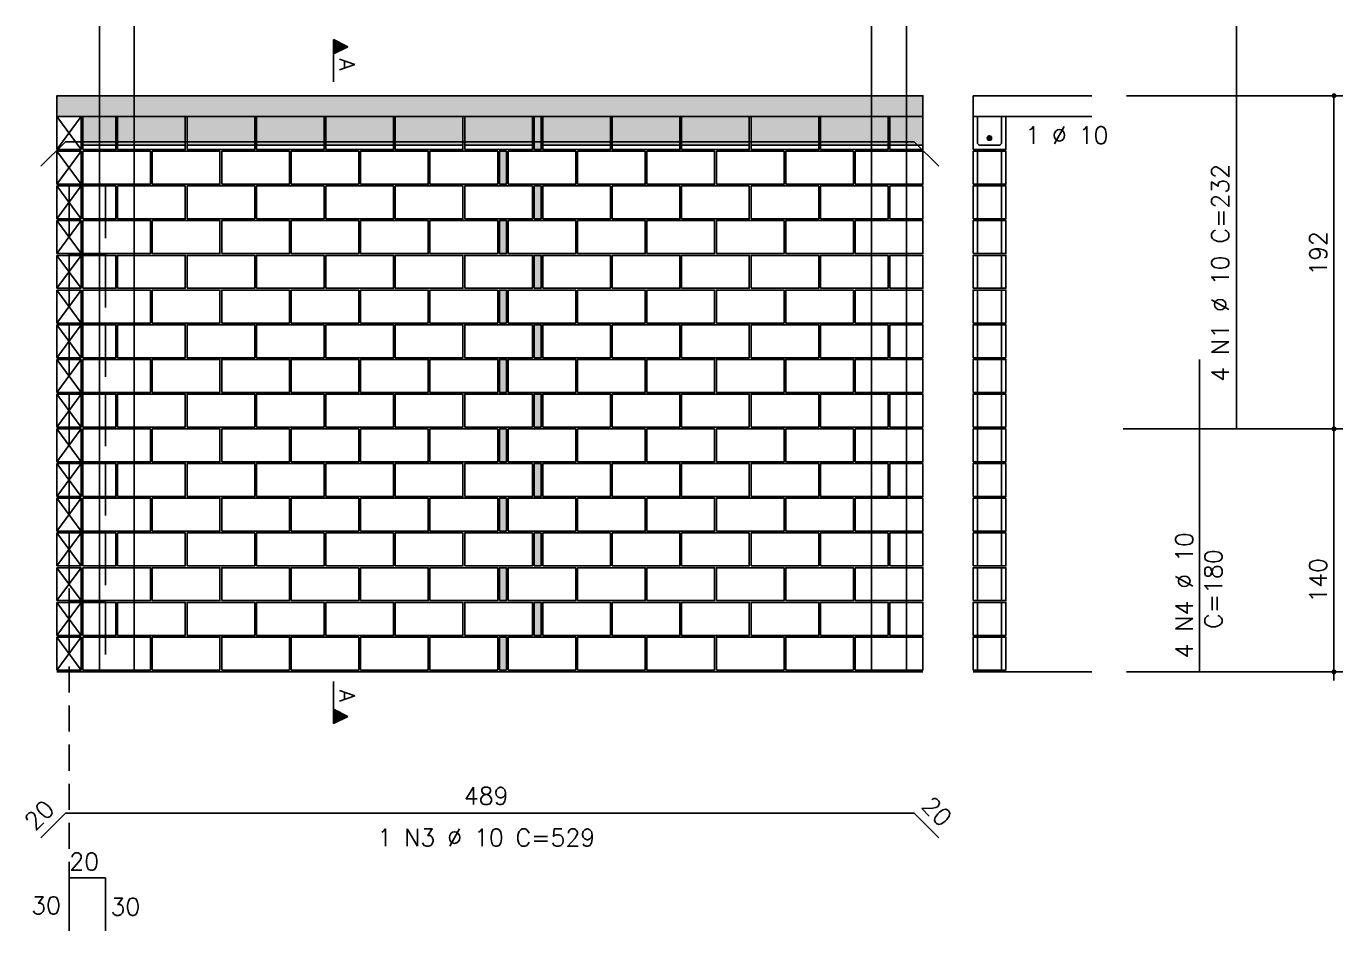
# Model space of a CAD drawing. Extents: x -1.9 to 86, y -1.6 to 60.9.
# Drawn here: x 45.08 to 60.25, y 12.83 to 23.26 of the extents above; entities that cross this region are included whole.
import ezdxf

# ---------------------------------------------------------------- set-up
doc = ezdxf.new("R2010")
doc.units = 0
doc.header["$MEASUREMENT"] = 0
doc.linetypes.add('ESTILO_TQS_0001', pattern=[0.45, 0.3, -0.15])
for name, color, linetype in [('PENA_01', 1, 'CONTINUOUS'), ('PENA_02', 2, 'CONTINUOUS'), ('PENA_03', 3, 'CONTINUOUS'), ('PENA_05', 5, 'CONTINUOUS'), ('PENA_09', 254, 'CONTINUOUS'), ('PENA_11', 252, 'CONTINUOUS'), ('PENA_25', 210, 'CONTINUOUS')]:
    doc.layers.add(name, color=color, linetype=linetype)
doc.styles.get("Standard").update_dxf_attribs({"font": 'ROMANS.SHX'})

msp = doc.modelspace()

# ---------------------------------------------------------------- linework, layer by layer
at = {"layer": 'PENA_01', "linetype": 'ESTILO_TQS_0001'}
msp.add_line((45.56855, 17.227409), (45.56855, 13.443235), dxfattribs=at)
at = {"layer": 'PENA_02', "linetype": 'Continuous'}
for p, q in [((45.70855, 22.217409), (45.42855, 22.217409)), ((45.42855, 22.217409), (45.42855, 21.837409)), ((45.70855, 21.837409), (45.70855, 22.217409)), ((45.42855, 21.837409), (45.70855, 21.837409)), ((45.70855, 21.817409), (45.42855, 21.817409)), ((45.42855, 21.817409), (45.42855, 21.437409)), ((45.70855, 21.437409), (45.70855, 21.817409)), ((45.42855, 21.437409), (45.70855, 21.437409)), ((45.70855, 21.417409), (45.42855, 21.417409)), ((45.42855, 21.417409), (45.42855, 21.037409)), ((45.70855, 21.037409), (45.70855, 21.417409)), ((45.42855, 21.037409), (45.70855, 21.037409)), ((45.70855, 21.017409), (45.42855, 21.017409)), ((45.42855, 21.017409), (45.42855, 20.637409)), ((45.70855, 20.637409), (45.70855, 21.017409)), ((45.42855, 20.637409), (45.70855, 20.637409)), ((45.70855, 20.617409), (45.42855, 20.617409)), ((45.42855, 20.617409), (45.42855, 20.237409)), ((45.70855, 20.237409), (45.70855, 20.617409)), ((45.42855, 20.237409), (45.70855, 20.237409)), ((45.70855, 20.217409), (45.42855, 20.217409)), ((45.42855, 20.217409), (45.42855, 19.837409)), ((45.70855, 19.837409), (45.70855, 20.217409)), ((45.42855, 19.837409), (45.70855, 19.837409)), ((45.70855, 19.817409), (45.42855, 19.817409)), ((45.42855, 19.817409), (45.42855, 19.437409)), ((45.70855, 19.437409), (45.70855, 19.817409)), ((45.42855, 19.437409), (45.70855, 19.437409)), ((45.70855, 19.417409), (45.42855, 19.417409)), ((45.42855, 19.417409), (45.42855, 19.037409)), ((45.70855, 19.037409), (45.70855, 19.417409)), ((45.42855, 19.037409), (45.70855, 19.037409)), ((45.70855, 19.017409), (45.42855, 19.017409)), ((45.42855, 19.017409), (45.42855, 18.637409)), ((45.70855, 18.637409), (45.70855, 19.017409)), ((45.42855, 18.637409), (45.70855, 18.637409)), ((45.70855, 18.617409), (45.42855, 18.617409)), ((45.42855, 18.617409), (45.42855, 18.237409)), ((45.70855, 18.237409), (45.70855, 18.617409)), ((45.42855, 18.237409), (45.70855, 18.237409)), ((45.70855, 18.217409), (45.42855, 18.217409)), ((45.42855, 18.217409), (45.42855, 17.837409)), ((45.70855, 17.837409), (45.70855, 18.217409)), ((45.42855, 17.837409), (45.70855, 17.837409)), ((45.70855, 17.817409), (45.42855, 17.817409)), ((45.42855, 17.817409), (45.42855, 17.437409)), ((45.70855, 17.437409), (45.70855, 17.817409)), ((45.42855, 17.437409), (45.70855, 17.437409)), ((45.70855, 17.417409), (45.42855, 17.417409)), ((45.42855, 17.417409), (45.42855, 17.037409)), ((45.70855, 17.037409), (45.70855, 17.417409)), ((45.42855, 17.037409), (45.70855, 17.037409)), ((45.70855, 17.017409), (45.42855, 17.017409)), ((45.42855, 17.017409), (45.42855, 16.637409)), ((45.70855, 16.637409), (45.70855, 17.017409)), ((45.42855, 16.637409), (45.70855, 16.637409)), ((45.70855, 16.617409), (45.42855, 16.617409)), ((45.42855, 16.617409), (45.42855, 16.237409)), ((45.70855, 16.237409), (45.70855, 16.617409)), ((45.42855, 16.237409), (45.70855, 16.237409)), ((45.70855, 16.217409), (45.42855, 16.217409)), ((45.42855, 16.217409), (45.42855, 15.837409)), ((45.70855, 15.837409), (45.70855, 16.217409)), ((45.42855, 15.837409), (45.70855, 15.837409)), ((45.42855, 15.817409), (55.40855, 15.817409))]:
    msp.add_line(p, q, dxfattribs=at)
at = {"layer": 'PENA_02', "linetype": 'ESTILO_TQS_0001'}
for p, q in [((45.72855, 21.887409), (46.10855, 21.887409)), ((46.12855, 21.887409), (46.90855, 21.887409)), ((46.92855, 21.887409), (47.70855, 21.887409)), ((47.72855, 21.887409), (48.50855, 21.887409)), ((48.52855, 21.887409), (49.30855, 21.887409)), ((49.32855, 21.887409), (50.10855, 21.887409)), ((50.12855, 21.887409), (50.90855, 21.887409)), ((51.02855, 21.887409), (51.80855, 21.887409)), ((51.82855, 21.887409), (52.60855, 21.887409)), ((52.62855, 21.887409), (53.40855, 21.887409)), ((53.42855, 21.887409), (54.20855, 21.887409)), ((54.22855, 21.887409), (55.00855, 21.887409)), ((55.02855, 21.887409), (55.40855, 21.887409))]:
    msp.add_line(p, q, dxfattribs=at)
at = {"layer": 'PENA_02', "linetype": 'Continuous'}
for points in [[(45.42855, 22.217409), (45.42855, 22.457409), (55.40855, 22.457409), (55.40855, 22.217409), (45.42855, 22.217409)], [(45.72855, 21.837409), (46.10855, 21.837409), (46.10855, 22.217409), (45.72855, 22.217409), (45.72855, 21.837409)], [(46.12855, 21.837409), (46.90855, 21.837409), (46.90855, 22.217409), (46.12855, 22.217409), (46.12855, 21.837409)], [(46.92855, 21.837409), (47.70855, 21.837409), (47.70855, 22.217409), (46.92855, 22.217409), (46.92855, 21.837409)], [(47.72855, 21.837409), (48.50855, 21.837409), (48.50855, 22.217409), (47.72855, 22.217409), (47.72855, 21.837409)], [(48.52855, 21.837409), (49.30855, 21.837409), (49.30855, 22.217409), (48.52855, 22.217409), (48.52855, 21.837409)], [(49.32855, 21.837409), (50.10855, 21.837409), (50.10855, 22.217409), (49.32855, 22.217409), (49.32855, 21.837409)], [(50.12855, 21.837409), (50.90855, 21.837409), (50.90855, 22.217409), (50.12855, 22.217409), (50.12855, 21.837409)], [(50.92855, 21.837409), (51.00855, 21.837409), (51.00855, 22.217409), (50.92855, 22.217409), (50.92855, 21.837409)], [(51.02855, 21.837409), (51.80855, 21.837409), (51.80855, 22.217409), (51.02855, 22.217409), (51.02855, 21.837409)], [(51.82855, 21.837409), (52.60855, 21.837409), (52.60855, 22.217409), (51.82855, 22.217409), (51.82855, 21.837409)], [(52.62855, 21.837409), (53.40855, 21.837409), (53.40855, 22.217409), (52.62855, 22.217409), (52.62855, 21.837409)], [(53.42855, 21.837409), (54.20855, 21.837409), (54.20855, 22.217409), (53.42855, 22.217409), (53.42855, 21.837409)], [(54.22855, 21.837409), (55.00855, 21.837409), (55.00855, 22.217409), (54.22855, 22.217409), (54.22855, 21.837409)], [(55.02855, 21.837409), (55.40855, 21.837409), (55.40855, 22.217409), (55.02855, 22.217409), (55.02855, 21.837409)], [(45.72855, 21.437409), (46.50855, 21.437409), (46.50855, 21.817409), (45.72855, 21.817409), (45.72855, 21.437409)], [(46.52855, 21.437409), (47.30855, 21.437409), (47.30855, 21.817409), (46.52855, 21.817409), (46.52855, 21.437409)], [(47.32855, 21.437409), (48.10855, 21.437409), (48.10855, 21.817409), (47.32855, 21.817409), (47.32855, 21.437409)], [(48.12855, 21.437409), (48.90855, 21.437409), (48.90855, 21.817409), (48.12855, 21.817409), (48.12855, 21.437409)], [(48.92855, 21.437409), (49.70855, 21.437409), (49.70855, 21.817409), (48.92855, 21.817409), (48.92855, 21.437409)], [(49.72855, 21.437409), (50.50855, 21.437409), (50.50855, 21.817409), (49.72855, 21.817409), (49.72855, 21.437409)], [(50.52855, 21.437409), (50.60855, 21.437409), (50.60855, 21.817409), (50.52855, 21.817409), (50.52855, 21.437409)], [(50.62855, 21.437409), (51.40855, 21.437409), (51.40855, 21.817409), (50.62855, 21.817409), (50.62855, 21.437409)], [(51.42855, 21.437409), (52.20855, 21.437409), (52.20855, 21.817409), (51.42855, 21.817409), (51.42855, 21.437409)], [(52.22855, 21.437409), (53.00855, 21.437409), (53.00855, 21.817409), (52.22855, 21.817409), (52.22855, 21.437409)], [(53.02855, 21.437409), (53.80855, 21.437409), (53.80855, 21.817409), (53.02855, 21.817409), (53.02855, 21.437409)], [(53.82855, 21.437409), (54.60855, 21.437409), (54.60855, 21.817409), (53.82855, 21.817409), (53.82855, 21.437409)], [(54.62855, 21.437409), (55.40855, 21.437409), (55.40855, 21.817409), (54.62855, 21.817409), (54.62855, 21.437409)], [(45.72855, 21.037409), (46.10855, 21.037409), (46.10855, 21.417409), (45.72855, 21.417409), (45.72855, 21.037409)], [(46.12855, 21.037409), (46.90855, 21.037409), (46.90855, 21.417409), (46.12855, 21.417409), (46.12855, 21.037409)], [(46.92855, 21.037409), (47.70855, 21.037409), (47.70855, 21.417409), (46.92855, 21.417409), (46.92855, 21.037409)], [(47.72855, 21.037409), (48.50855, 21.037409), (48.50855, 21.417409), (47.72855, 21.417409), (47.72855, 21.037409)], [(48.52855, 21.037409), (49.30855, 21.037409), (49.30855, 21.417409), (48.52855, 21.417409), (48.52855, 21.037409)], [(49.32855, 21.037409), (50.10855, 21.037409), (50.10855, 21.417409), (49.32855, 21.417409), (49.32855, 21.037409)], [(50.12855, 21.037409), (50.90855, 21.037409), (50.90855, 21.417409), (50.12855, 21.417409), (50.12855, 21.037409)], [(50.92855, 21.037409), (51.00855, 21.037409), (51.00855, 21.417409), (50.92855, 21.417409), (50.92855, 21.037409)], [(51.02855, 21.037409), (51.80855, 21.037409), (51.80855, 21.417409), (51.02855, 21.417409), (51.02855, 21.037409)], [(51.82855, 21.037409), (52.60855, 21.037409), (52.60855, 21.417409), (51.82855, 21.417409), (51.82855, 21.037409)], [(52.62855, 21.037409), (53.40855, 21.037409), (53.40855, 21.417409), (52.62855, 21.417409), (52.62855, 21.037409)], [(53.42855, 21.037409), (54.20855, 21.037409), (54.20855, 21.417409), (53.42855, 21.417409), (53.42855, 21.037409)], [(54.22855, 21.037409), (55.00855, 21.037409), (55.00855, 21.417409), (54.22855, 21.417409), (54.22855, 21.037409)], [(55.02855, 21.037409), (55.40855, 21.037409), (55.40855, 21.417409), (55.02855, 21.417409), (55.02855, 21.037409)], [(45.72855, 20.637409), (46.50855, 20.637409), (46.50855, 21.017409), (45.72855, 21.017409), (45.72855, 20.637409)], [(46.52855, 20.637409), (47.30855, 20.637409), (47.30855, 21.017409), (46.52855, 21.017409), (46.52855, 20.637409)], [(47.32855, 20.637409), (48.10855, 20.637409), (48.10855, 21.017409), (47.32855, 21.017409), (47.32855, 20.637409)], [(48.12855, 20.637409), (48.90855, 20.637409), (48.90855, 21.017409), (48.12855, 21.017409), (48.12855, 20.637409)], [(48.92855, 20.637409), (49.70855, 20.637409), (49.70855, 21.017409), (48.92855, 21.017409), (48.92855, 20.637409)], [(49.72855, 20.637409), (50.50855, 20.637409), (50.50855, 21.017409), (49.72855, 21.017409), (49.72855, 20.637409)], [(50.52855, 20.637409), (50.60855, 20.637409), (50.60855, 21.017409), (50.52855, 21.017409), (50.52855, 20.637409)], [(50.62855, 20.637409), (51.40855, 20.637409), (51.40855, 21.017409), (50.62855, 21.017409), (50.62855, 20.637409)], [(51.42855, 20.637409), (52.20855, 20.637409), (52.20855, 21.017409), (51.42855, 21.017409), (51.42855, 20.637409)], [(52.22855, 20.637409), (53.00855, 20.637409), (53.00855, 21.017409), (52.22855, 21.017409), (52.22855, 20.637409)], [(53.02855, 20.637409), (53.80855, 20.637409), (53.80855, 21.017409), (53.02855, 21.017409), (53.02855, 20.637409)], [(53.82855, 20.637409), (54.60855, 20.637409), (54.60855, 21.017409), (53.82855, 21.017409), (53.82855, 20.637409)], [(54.62855, 20.637409), (55.40855, 20.637409), (55.40855, 21.017409), (54.62855, 21.017409), (54.62855, 20.637409)], [(45.72855, 20.237409), (46.10855, 20.237409), (46.10855, 20.617409), (45.72855, 20.617409), (45.72855, 20.237409)], [(46.12855, 20.237409), (46.90855, 20.237409), (46.90855, 20.617409), (46.12855, 20.617409), (46.12855, 20.237409)], [(46.92855, 20.237409), (47.70855, 20.237409), (47.70855, 20.617409), (46.92855, 20.617409), (46.92855, 20.237409)], [(47.72855, 20.237409), (48.50855, 20.237409), (48.50855, 20.617409), (47.72855, 20.617409), (47.72855, 20.237409)], [(48.52855, 20.237409), (49.30855, 20.237409), (49.30855, 20.617409), (48.52855, 20.617409), (48.52855, 20.237409)], [(49.32855, 20.237409), (50.10855, 20.237409), (50.10855, 20.617409), (49.32855, 20.617409), (49.32855, 20.237409)], [(50.12855, 20.237409), (50.90855, 20.237409), (50.90855, 20.617409), (50.12855, 20.617409), (50.12855, 20.237409)], [(50.92855, 20.237409), (51.00855, 20.237409), (51.00855, 20.617409), (50.92855, 20.617409), (50.92855, 20.237409)], [(51.02855, 20.237409), (51.80855, 20.237409), (51.80855, 20.617409), (51.02855, 20.617409), (51.02855, 20.237409)], [(51.82855, 20.237409), (52.60855, 20.237409), (52.60855, 20.617409), (51.82855, 20.617409), (51.82855, 20.237409)], [(52.62855, 20.237409), (53.40855, 20.237409), (53.40855, 20.617409), (52.62855, 20.617409), (52.62855, 20.237409)], [(53.42855, 20.237409), (54.20855, 20.237409), (54.20855, 20.617409), (53.42855, 20.617409), (53.42855, 20.237409)], [(54.22855, 20.237409), (55.00855, 20.237409), (55.00855, 20.617409), (54.22855, 20.617409), (54.22855, 20.237409)], [(55.02855, 20.237409), (55.40855, 20.237409), (55.40855, 20.617409), (55.02855, 20.617409), (55.02855, 20.237409)], [(45.72855, 19.837409), (46.50855, 19.837409), (46.50855, 20.217409), (45.72855, 20.217409), (45.72855, 19.837409)], [(46.52855, 19.837409), (47.30855, 19.837409), (47.30855, 20.217409), (46.52855, 20.217409), (46.52855, 19.837409)], [(47.32855, 19.837409), (48.10855, 19.837409), (48.10855, 20.217409), (47.32855, 20.217409), (47.32855, 19.837409)], [(48.12855, 19.837409), (48.90855, 19.837409), (48.90855, 20.217409), (48.12855, 20.217409), (48.12855, 19.837409)], [(48.92855, 19.837409), (49.70855, 19.837409), (49.70855, 20.217409), (48.92855, 20.217409), (48.92855, 19.837409)], [(49.72855, 19.837409), (50.50855, 19.837409), (50.50855, 20.217409), (49.72855, 20.217409), (49.72855, 19.837409)], [(50.52855, 19.837409), (50.60855, 19.837409), (50.60855, 20.217409), (50.52855, 20.217409), (50.52855, 19.837409)], [(50.62855, 19.837409), (51.40855, 19.837409), (51.40855, 20.217409), (50.62855, 20.217409), (50.62855, 19.837409)], [(51.42855, 19.837409), (52.20855, 19.837409), (52.20855, 20.217409), (51.42855, 20.217409), (51.42855, 19.837409)], [(52.22855, 19.837409), (53.00855, 19.837409), (53.00855, 20.217409), (52.22855, 20.217409), (52.22855, 19.837409)], [(53.02855, 19.837409), (53.80855, 19.837409), (53.80855, 20.217409), (53.02855, 20.217409), (53.02855, 19.837409)], [(53.82855, 19.837409), (54.60855, 19.837409), (54.60855, 20.217409), (53.82855, 20.217409), (53.82855, 19.837409)], [(54.62855, 19.837409), (55.40855, 19.837409), (55.40855, 20.217409), (54.62855, 20.217409), (54.62855, 19.837409)], [(45.72855, 19.437409), (46.10855, 19.437409), (46.10855, 19.817409), (45.72855, 19.817409), (45.72855, 19.437409)], [(46.12855, 19.437409), (46.90855, 19.437409), (46.90855, 19.817409), (46.12855, 19.817409), (46.12855, 19.437409)], [(46.92855, 19.437409), (47.70855, 19.437409), (47.70855, 19.817409), (46.92855, 19.817409), (46.92855, 19.437409)], [(47.72855, 19.437409), (48.50855, 19.437409), (48.50855, 19.817409), (47.72855, 19.817409), (47.72855, 19.437409)], [(48.52855, 19.437409), (49.30855, 19.437409), (49.30855, 19.817409), (48.52855, 19.817409), (48.52855, 19.437409)], [(49.32855, 19.437409), (50.10855, 19.437409), (50.10855, 19.817409), (49.32855, 19.817409), (49.32855, 19.437409)], [(50.12855, 19.437409), (50.90855, 19.437409), (50.90855, 19.817409), (50.12855, 19.817409), (50.12855, 19.437409)], [(50.92855, 19.437409), (51.00855, 19.437409), (51.00855, 19.817409), (50.92855, 19.817409), (50.92855, 19.437409)], [(51.02855, 19.437409), (51.80855, 19.437409), (51.80855, 19.817409), (51.02855, 19.817409), (51.02855, 19.437409)], [(51.82855, 19.437409), (52.60855, 19.437409), (52.60855, 19.817409), (51.82855, 19.817409), (51.82855, 19.437409)], [(52.62855, 19.437409), (53.40855, 19.437409), (53.40855, 19.817409), (52.62855, 19.817409), (52.62855, 19.437409)], [(53.42855, 19.437409), (54.20855, 19.437409), (54.20855, 19.817409), (53.42855, 19.817409), (53.42855, 19.437409)], [(54.22855, 19.437409), (55.00855, 19.437409), (55.00855, 19.817409), (54.22855, 19.817409), (54.22855, 19.437409)], [(55.02855, 19.437409), (55.40855, 19.437409), (55.40855, 19.817409), (55.02855, 19.817409), (55.02855, 19.437409)], [(45.72855, 19.037409), (46.50855, 19.037409), (46.50855, 19.417409), (45.72855, 19.417409), (45.72855, 19.037409)], [(46.52855, 19.037409), (47.30855, 19.037409), (47.30855, 19.417409), (46.52855, 19.417409), (46.52855, 19.037409)], [(47.32855, 19.037409), (48.10855, 19.037409), (48.10855, 19.417409), (47.32855, 19.417409), (47.32855, 19.037409)], [(48.12855, 19.037409), (48.90855, 19.037409), (48.90855, 19.417409), (48.12855, 19.417409), (48.12855, 19.037409)], [(48.92855, 19.037409), (49.70855, 19.037409), (49.70855, 19.417409), (48.92855, 19.417409), (48.92855, 19.037409)], [(49.72855, 19.037409), (50.50855, 19.037409), (50.50855, 19.417409), (49.72855, 19.417409), (49.72855, 19.037409)], [(50.52855, 19.037409), (50.60855, 19.037409), (50.60855, 19.417409), (50.52855, 19.417409), (50.52855, 19.037409)], [(50.62855, 19.037409), (51.40855, 19.037409), (51.40855, 19.417409), (50.62855, 19.417409), (50.62855, 19.037409)], [(51.42855, 19.037409), (52.20855, 19.037409), (52.20855, 19.417409), (51.42855, 19.417409), (51.42855, 19.037409)], [(52.22855, 19.037409), (53.00855, 19.037409), (53.00855, 19.417409), (52.22855, 19.417409), (52.22855, 19.037409)], [(53.02855, 19.037409), (53.80855, 19.037409), (53.80855, 19.417409), (53.02855, 19.417409), (53.02855, 19.037409)], [(53.82855, 19.037409), (54.60855, 19.037409), (54.60855, 19.417409), (53.82855, 19.417409), (53.82855, 19.037409)], [(54.62855, 19.037409), (55.40855, 19.037409), (55.40855, 19.417409), (54.62855, 19.417409), (54.62855, 19.037409)], [(45.72855, 18.637409), (46.10855, 18.637409), (46.10855, 19.017409), (45.72855, 19.017409), (45.72855, 18.637409)], [(46.12855, 18.637409), (46.90855, 18.637409), (46.90855, 19.017409), (46.12855, 19.017409), (46.12855, 18.637409)], [(46.92855, 18.637409), (47.70855, 18.637409), (47.70855, 19.017409), (46.92855, 19.017409), (46.92855, 18.637409)], [(47.72855, 18.637409), (48.50855, 18.637409), (48.50855, 19.017409), (47.72855, 19.017409), (47.72855, 18.637409)], [(48.52855, 18.637409), (49.30855, 18.637409), (49.30855, 19.017409), (48.52855, 19.017409), (48.52855, 18.637409)], [(49.32855, 18.637409), (50.10855, 18.637409), (50.10855, 19.017409), (49.32855, 19.017409), (49.32855, 18.637409)], [(50.12855, 18.637409), (50.90855, 18.637409), (50.90855, 19.017409), (50.12855, 19.017409), (50.12855, 18.637409)], [(50.92855, 18.637409), (51.00855, 18.637409), (51.00855, 19.017409), (50.92855, 19.017409), (50.92855, 18.637409)], [(51.02855, 18.637409), (51.80855, 18.637409), (51.80855, 19.017409), (51.02855, 19.017409), (51.02855, 18.637409)], [(51.82855, 18.637409), (52.60855, 18.637409), (52.60855, 19.017409), (51.82855, 19.017409), (51.82855, 18.637409)], [(52.62855, 18.637409), (53.40855, 18.637409), (53.40855, 19.017409), (52.62855, 19.017409), (52.62855, 18.637409)], [(53.42855, 18.637409), (54.20855, 18.637409), (54.20855, 19.017409), (53.42855, 19.017409), (53.42855, 18.637409)], [(54.22855, 18.637409), (55.00855, 18.637409), (55.00855, 19.017409), (54.22855, 19.017409), (54.22855, 18.637409)], [(55.02855, 18.637409), (55.40855, 18.637409), (55.40855, 19.017409), (55.02855, 19.017409), (55.02855, 18.637409)], [(45.72855, 18.237409), (46.50855, 18.237409), (46.50855, 18.617409), (45.72855, 18.617409), (45.72855, 18.237409)], [(46.52855, 18.237409), (47.30855, 18.237409), (47.30855, 18.617409), (46.52855, 18.617409), (46.52855, 18.237409)], [(47.32855, 18.237409), (48.10855, 18.237409), (48.10855, 18.617409), (47.32855, 18.617409), (47.32855, 18.237409)], [(48.12855, 18.237409), (48.90855, 18.237409), (48.90855, 18.617409), (48.12855, 18.617409), (48.12855, 18.237409)], [(48.92855, 18.237409), (49.70855, 18.237409), (49.70855, 18.617409), (48.92855, 18.617409), (48.92855, 18.237409)], [(49.72855, 18.237409), (50.50855, 18.237409), (50.50855, 18.617409), (49.72855, 18.617409), (49.72855, 18.237409)], [(50.52855, 18.237409), (50.60855, 18.237409), (50.60855, 18.617409), (50.52855, 18.617409), (50.52855, 18.237409)], [(50.62855, 18.237409), (51.40855, 18.237409), (51.40855, 18.617409), (50.62855, 18.617409), (50.62855, 18.237409)], [(51.42855, 18.237409), (52.20855, 18.237409), (52.20855, 18.617409), (51.42855, 18.617409), (51.42855, 18.237409)], [(52.22855, 18.237409), (53.00855, 18.237409), (53.00855, 18.617409), (52.22855, 18.617409), (52.22855, 18.237409)], [(53.02855, 18.237409), (53.80855, 18.237409), (53.80855, 18.617409), (53.02855, 18.617409), (53.02855, 18.237409)], [(53.82855, 18.237409), (54.60855, 18.237409), (54.60855, 18.617409), (53.82855, 18.617409), (53.82855, 18.237409)], [(54.62855, 18.237409), (55.40855, 18.237409), (55.40855, 18.617409), (54.62855, 18.617409), (54.62855, 18.237409)], [(45.72855, 17.837409), (46.10855, 17.837409), (46.10855, 18.217409), (45.72855, 18.217409), (45.72855, 17.837409)], [(46.12855, 17.837409), (46.90855, 17.837409), (46.90855, 18.217409), (46.12855, 18.217409), (46.12855, 17.837409)], [(46.92855, 17.837409), (47.70855, 17.837409), (47.70855, 18.217409), (46.92855, 18.217409), (46.92855, 17.837409)], [(47.72855, 17.837409), (48.50855, 17.837409), (48.50855, 18.217409), (47.72855, 18.217409), (47.72855, 17.837409)], [(48.52855, 17.837409), (49.30855, 17.837409), (49.30855, 18.217409), (48.52855, 18.217409), (48.52855, 17.837409)], [(49.32855, 17.837409), (50.10855, 17.837409), (50.10855, 18.217409), (49.32855, 18.217409), (49.32855, 17.837409)], [(50.12855, 17.837409), (50.90855, 17.837409), (50.90855, 18.217409), (50.12855, 18.217409), (50.12855, 17.837409)], [(50.92855, 17.837409), (51.00855, 17.837409), (51.00855, 18.217409), (50.92855, 18.217409), (50.92855, 17.837409)], [(51.02855, 17.837409), (51.80855, 17.837409), (51.80855, 18.217409), (51.02855, 18.217409), (51.02855, 17.837409)], [(51.82855, 17.837409), (52.60855, 17.837409), (52.60855, 18.217409), (51.82855, 18.217409), (51.82855, 17.837409)], [(52.62855, 17.837409), (53.40855, 17.837409), (53.40855, 18.217409), (52.62855, 18.217409), (52.62855, 17.837409)], [(53.42855, 17.837409), (54.20855, 17.837409), (54.20855, 18.217409), (53.42855, 18.217409), (53.42855, 17.837409)], [(54.22855, 17.837409), (55.00855, 17.837409), (55.00855, 18.217409), (54.22855, 18.217409), (54.22855, 17.837409)], [(55.02855, 17.837409), (55.40855, 17.837409), (55.40855, 18.217409), (55.02855, 18.217409), (55.02855, 17.837409)], [(45.72855, 17.437409), (46.50855, 17.437409), (46.50855, 17.817409), (45.72855, 17.817409), (45.72855, 17.437409)], [(46.52855, 17.437409), (47.30855, 17.437409), (47.30855, 17.817409), (46.52855, 17.817409), (46.52855, 17.437409)], [(47.32855, 17.437409), (48.10855, 17.437409), (48.10855, 17.817409), (47.32855, 17.817409), (47.32855, 17.437409)], [(48.12855, 17.437409), (48.90855, 17.437409), (48.90855, 17.817409), (48.12855, 17.817409), (48.12855, 17.437409)], [(48.92855, 17.437409), (49.70855, 17.437409), (49.70855, 17.817409), (48.92855, 17.817409), (48.92855, 17.437409)], [(49.72855, 17.437409), (50.50855, 17.437409), (50.50855, 17.817409), (49.72855, 17.817409), (49.72855, 17.437409)], [(50.52855, 17.437409), (50.60855, 17.437409), (50.60855, 17.817409), (50.52855, 17.817409), (50.52855, 17.437409)], [(50.62855, 17.437409), (51.40855, 17.437409), (51.40855, 17.817409), (50.62855, 17.817409), (50.62855, 17.437409)], [(51.42855, 17.437409), (52.20855, 17.437409), (52.20855, 17.817409), (51.42855, 17.817409), (51.42855, 17.437409)], [(52.22855, 17.437409), (53.00855, 17.437409), (53.00855, 17.817409), (52.22855, 17.817409), (52.22855, 17.437409)], [(53.02855, 17.437409), (53.80855, 17.437409), (53.80855, 17.817409), (53.02855, 17.817409), (53.02855, 17.437409)], [(53.82855, 17.437409), (54.60855, 17.437409), (54.60855, 17.817409), (53.82855, 17.817409), (53.82855, 17.437409)], [(54.62855, 17.437409), (55.40855, 17.437409), (55.40855, 17.817409), (54.62855, 17.817409), (54.62855, 17.437409)], [(45.72855, 17.037409), (46.10855, 17.037409), (46.10855, 17.417409), (45.72855, 17.417409), (45.72855, 17.037409)], [(46.12855, 17.037409), (46.90855, 17.037409), (46.90855, 17.417409), (46.12855, 17.417409), (46.12855, 17.037409)], [(46.92855, 17.037409), (47.70855, 17.037409), (47.70855, 17.417409), (46.92855, 17.417409), (46.92855, 17.037409)], [(47.72855, 17.037409), (48.50855, 17.037409), (48.50855, 17.417409), (47.72855, 17.417409), (47.72855, 17.037409)], [(48.52855, 17.037409), (49.30855, 17.037409), (49.30855, 17.417409), (48.52855, 17.417409), (48.52855, 17.037409)], [(49.32855, 17.037409), (50.10855, 17.037409), (50.10855, 17.417409), (49.32855, 17.417409), (49.32855, 17.037409)], [(50.12855, 17.037409), (50.90855, 17.037409), (50.90855, 17.417409), (50.12855, 17.417409), (50.12855, 17.037409)], [(50.92855, 17.037409), (51.00855, 17.037409), (51.00855, 17.417409), (50.92855, 17.417409), (50.92855, 17.037409)], [(51.02855, 17.037409), (51.80855, 17.037409), (51.80855, 17.417409), (51.02855, 17.417409), (51.02855, 17.037409)], [(51.82855, 17.037409), (52.60855, 17.037409), (52.60855, 17.417409), (51.82855, 17.417409), (51.82855, 17.037409)], [(52.62855, 17.037409), (53.40855, 17.037409), (53.40855, 17.417409), (52.62855, 17.417409), (52.62855, 17.037409)], [(53.42855, 17.037409), (54.20855, 17.037409), (54.20855, 17.417409), (53.42855, 17.417409), (53.42855, 17.037409)], [(54.22855, 17.037409), (55.00855, 17.037409), (55.00855, 17.417409), (54.22855, 17.417409), (54.22855, 17.037409)], [(55.02855, 17.037409), (55.40855, 17.037409), (55.40855, 17.417409), (55.02855, 17.417409), (55.02855, 17.037409)], [(45.72855, 16.637409), (46.50855, 16.637409), (46.50855, 17.017409), (45.72855, 17.017409), (45.72855, 16.637409)], [(46.52855, 16.637409), (47.30855, 16.637409), (47.30855, 17.017409), (46.52855, 17.017409), (46.52855, 16.637409)], [(47.32855, 16.637409), (48.10855, 16.637409), (48.10855, 17.017409), (47.32855, 17.017409), (47.32855, 16.637409)], [(48.12855, 16.637409), (48.90855, 16.637409), (48.90855, 17.017409), (48.12855, 17.017409), (48.12855, 16.637409)], [(48.92855, 16.637409), (49.70855, 16.637409), (49.70855, 17.017409), (48.92855, 17.017409), (48.92855, 16.637409)], [(49.72855, 16.637409), (50.50855, 16.637409), (50.50855, 17.017409), (49.72855, 17.017409), (49.72855, 16.637409)], [(50.52855, 16.637409), (50.60855, 16.637409), (50.60855, 17.017409), (50.52855, 17.017409), (50.52855, 16.637409)], [(50.62855, 16.637409), (51.40855, 16.637409), (51.40855, 17.017409), (50.62855, 17.017409), (50.62855, 16.637409)], [(51.42855, 16.637409), (52.20855, 16.637409), (52.20855, 17.017409), (51.42855, 17.017409), (51.42855, 16.637409)], [(52.22855, 16.637409), (53.00855, 16.637409), (53.00855, 17.017409), (52.22855, 17.017409), (52.22855, 16.637409)], [(53.02855, 16.637409), (53.80855, 16.637409), (53.80855, 17.017409), (53.02855, 17.017409), (53.02855, 16.637409)], [(53.82855, 16.637409), (54.60855, 16.637409), (54.60855, 17.017409), (53.82855, 17.017409), (53.82855, 16.637409)], [(54.62855, 16.637409), (55.40855, 16.637409), (55.40855, 17.017409), (54.62855, 17.017409), (54.62855, 16.637409)], [(45.72855, 16.237409), (46.10855, 16.237409), (46.10855, 16.617409), (45.72855, 16.617409), (45.72855, 16.237409)], [(46.12855, 16.237409), (46.90855, 16.237409), (46.90855, 16.617409), (46.12855, 16.617409), (46.12855, 16.237409)], [(46.92855, 16.237409), (47.70855, 16.237409), (47.70855, 16.617409), (46.92855, 16.617409), (46.92855, 16.237409)], [(47.72855, 16.237409), (48.50855, 16.237409), (48.50855, 16.617409), (47.72855, 16.617409), (47.72855, 16.237409)], [(48.52855, 16.237409), (49.30855, 16.237409), (49.30855, 16.617409), (48.52855, 16.617409), (48.52855, 16.237409)], [(49.32855, 16.237409), (50.10855, 16.237409), (50.10855, 16.617409), (49.32855, 16.617409), (49.32855, 16.237409)], [(50.12855, 16.237409), (50.90855, 16.237409), (50.90855, 16.617409), (50.12855, 16.617409), (50.12855, 16.237409)], [(50.92855, 16.237409), (51.00855, 16.237409), (51.00855, 16.617409), (50.92855, 16.617409), (50.92855, 16.237409)], [(51.02855, 16.237409), (51.80855, 16.237409), (51.80855, 16.617409), (51.02855, 16.617409), (51.02855, 16.237409)], [(51.82855, 16.237409), (52.60855, 16.237409), (52.60855, 16.617409), (51.82855, 16.617409), (51.82855, 16.237409)], [(52.62855, 16.237409), (53.40855, 16.237409), (53.40855, 16.617409), (52.62855, 16.617409), (52.62855, 16.237409)], [(53.42855, 16.237409), (54.20855, 16.237409), (54.20855, 16.617409), (53.42855, 16.617409), (53.42855, 16.237409)], [(54.22855, 16.237409), (55.00855, 16.237409), (55.00855, 16.617409), (54.22855, 16.617409), (54.22855, 16.237409)], [(55.02855, 16.237409), (55.40855, 16.237409), (55.40855, 16.617409), (55.02855, 16.617409), (55.02855, 16.237409)], [(45.72855, 15.837409), (46.50855, 15.837409), (46.50855, 16.217409), (45.72855, 16.217409), (45.72855, 15.837409)], [(46.52855, 15.837409), (47.30855, 15.837409), (47.30855, 16.217409), (46.52855, 16.217409), (46.52855, 15.837409)], [(47.32855, 15.837409), (48.10855, 15.837409), (48.10855, 16.217409), (47.32855, 16.217409), (47.32855, 15.837409)], [(48.12855, 15.837409), (48.90855, 15.837409), (48.90855, 16.217409), (48.12855, 16.217409), (48.12855, 15.837409)], [(48.92855, 15.837409), (49.70855, 15.837409), (49.70855, 16.217409), (48.92855, 16.217409), (48.92855, 15.837409)], [(49.72855, 15.837409), (50.50855, 15.837409), (50.50855, 16.217409), (49.72855, 16.217409), (49.72855, 15.837409)], [(50.52855, 15.837409), (50.60855, 15.837409), (50.60855, 16.217409), (50.52855, 16.217409), (50.52855, 15.837409)], [(50.62855, 15.837409), (51.40855, 15.837409), (51.40855, 16.217409), (50.62855, 16.217409), (50.62855, 15.837409)], [(51.42855, 15.837409), (52.20855, 15.837409), (52.20855, 16.217409), (51.42855, 16.217409), (51.42855, 15.837409)], [(52.22855, 15.837409), (53.00855, 15.837409), (53.00855, 16.217409), (52.22855, 16.217409), (52.22855, 15.837409)], [(53.02855, 15.837409), (53.80855, 15.837409), (53.80855, 16.217409), (53.02855, 16.217409), (53.02855, 15.837409)], [(53.82855, 15.837409), (54.60855, 15.837409), (54.60855, 16.217409), (53.82855, 16.217409), (53.82855, 15.837409)], [(54.62855, 15.837409), (55.40855, 15.837409), (55.40855, 16.217409), (54.62855, 16.217409), (54.62855, 15.837409)]]:
    msp.add_lwpolyline(points, dxfattribs=at)
for centre, radius in [((60.146601, 22.457409), 0.02), ((60.146601, 22.457409), 0.01), ((60.146601, 18.617409), 0.02), ((60.146601, 18.617409), 0.01), ((60.146601, 15.817409), 0.02), ((60.146601, 15.817409), 0.01)]:
    msp.add_circle(centre, radius, dxfattribs=at)
at = {"layer": 'PENA_03', "linetype": 'Continuous'}
for p, q in [((48.616923, 22.618724), (48.616923, 23.105106)), ((48.616923, 23.105106), (48.782856, 23.02214)), ((48.617618, 23.103978), (48.781295, 23.02214)), ((48.617619, 23.103978), (48.617619, 22.940301)), ((48.629687, 23.098724), (48.629687, 22.945555)), ((48.642451, 23.092342), (48.642451, 22.951937)), ((48.655215, 23.08596), (48.655215, 22.958319)), ((48.667979, 23.079578), (48.667979, 22.964701)), ((48.680743, 23.073196), (48.680743, 22.971083)), ((48.693507, 23.066814), (48.693507, 22.977465)), ((48.706271, 23.060432), (48.706271, 22.983847)), ((48.782856, 23.02214), (48.617618, 22.939521)), ((48.781295, 23.02214), (48.617619, 22.940301)), ((48.617619, 22.939521), (48.617619, 22.618724)), ((48.719035, 23.05405), (48.719035, 22.990229)), ((48.731799, 23.047668), (48.731799, 22.996611)), ((48.744563, 23.041286), (48.744563, 23.002993)), ((48.757328, 23.034904), (48.757328, 23.009375)), ((48.770092, 23.028522), (48.770092, 23.015758)), ((55.986606, 22.457409), (55.986606, 21.837409)), ((55.986606, 22.457409), (57.357285, 22.457409)), ((57.757285, 22.457409), (60.246601, 22.457409)), ((60.146601, 15.716876), (60.146601, 22.457409)), ((45.42855, 21.837409), (45.70855, 22.217409)), ((45.70855, 21.837409), (45.42855, 22.217409)), ((55.986606, 22.217409), (57.357285, 22.217409)), ((45.42855, 21.437409), (45.70855, 21.817409)), ((45.70855, 21.437409), (45.42855, 21.817409)), ((56.036606, 21.437409), (56.036606, 21.817409)), ((56.316606, 21.437409), (56.316606, 21.817409)), ((45.42855, 21.037409), (45.70855, 21.417409)), ((45.70855, 21.037409), (45.42855, 21.417409)), ((56.036606, 21.037409), (56.036606, 21.417409)), ((56.316606, 21.037409), (56.316606, 21.417409)), ((45.42855, 20.637409), (45.70855, 21.017409)), ((45.70855, 20.637409), (45.42855, 21.017409)), ((56.036606, 20.637409), (56.036606, 21.017409)), ((56.316606, 20.637409), (56.316606, 21.017409)), ((45.42855, 20.237409), (45.70855, 20.617409)), ((45.70855, 20.237409), (45.42855, 20.617409)), ((56.036606, 20.237409), (56.036606, 20.617409)), ((56.316606, 20.237409), (56.316606, 20.617409)), ((45.42855, 19.837409), (45.70855, 20.217409)), ((45.70855, 19.837409), (45.42855, 20.217409)), ((56.036606, 19.837409), (56.036606, 20.217409)), ((56.316606, 19.837409), (56.316606, 20.217409)), ((45.42855, 19.437409), (45.70855, 19.817409)), ((45.70855, 19.437409), (45.42855, 19.817409)), ((56.036606, 19.437409), (56.036606, 19.817409)), ((56.316606, 19.437409), (56.316606, 19.817409)), ((45.42855, 19.037409), (45.70855, 19.417409)), ((45.70855, 19.037409), (45.42855, 19.417409)), ((56.036606, 19.037409), (56.036606, 19.417409)), ((56.316606, 19.037409), (56.316606, 19.417409)), ((45.42855, 18.637409), (45.70855, 19.017409)), ((45.70855, 18.637409), (45.42855, 19.017409)), ((56.036606, 18.637409), (56.036606, 19.017409)), ((56.316606, 18.637409), (56.316606, 19.017409)), ((45.42855, 18.237409), (45.70855, 18.617409)), ((45.70855, 18.237409), (45.42855, 18.617409)), ((56.036606, 18.237409), (56.036606, 18.617409)), ((56.316606, 18.237409), (56.316606, 18.617409)), ((57.715354, 18.617409), (60.246601, 18.617409)), ((45.42855, 17.837409), (45.70855, 18.217409)), ((45.70855, 17.837409), (45.42855, 18.217409)), ((56.036606, 17.837409), (56.036606, 18.217409)), ((56.316606, 17.837409), (56.316606, 18.217409)), ((45.42855, 17.437409), (45.70855, 17.817409)), ((45.70855, 17.437409), (45.42855, 17.817409)), ((56.036606, 17.437409), (56.036606, 17.817409)), ((56.316606, 17.437409), (56.316606, 17.817409)), ((45.42855, 17.037409), (45.70855, 17.417409)), ((45.70855, 17.037409), (45.42855, 17.417409)), ((56.036606, 17.037409), (56.036606, 17.417409)), ((56.316606, 17.037409), (56.316606, 17.417409)), ((45.42855, 16.637409), (45.70855, 17.017409)), ((45.70855, 16.637409), (45.42855, 17.017409)), ((56.036606, 16.637409), (56.036606, 17.017409)), ((56.316606, 16.637409), (56.316606, 17.017409)), ((45.42855, 16.237409), (45.70855, 16.617409)), ((45.70855, 16.237409), (45.42855, 16.617409)), ((56.036606, 16.237409), (56.036606, 16.617409)), ((56.316606, 16.237409), (56.316606, 16.617409)), ((45.42855, 15.837409), (45.70855, 16.217409)), ((45.70855, 15.837409), (45.42855, 16.217409)), ((56.036606, 15.837409), (56.036606, 16.217409)), ((56.316606, 15.837409), (56.316606, 16.217409)), ((55.986606, 15.817409), (57.357285, 15.817409)), ((57.757285, 15.817409), (60.246601, 15.817409)), ((48.616923, 15.706551), (48.616923, 15.220169)), ((48.617619, 15.385754), (48.617619, 15.706551)), ((48.782856, 15.303135), (48.617618, 15.385754)), ((48.617619, 15.221297), (48.617619, 15.384974)), ((48.781295, 15.303135), (48.617619, 15.384974)), ((48.629687, 15.226551), (48.629687, 15.37972)), ((48.642451, 15.232933), (48.642451, 15.373338)), ((48.655215, 15.239315), (48.655215, 15.366956)), ((48.667979, 15.245697), (48.667979, 15.360574)), ((48.680743, 15.252079), (48.680743, 15.354192)), ((48.693507, 15.258461), (48.693507, 15.34781)), ((48.706271, 15.264843), (48.706271, 15.341428)), ((48.719035, 15.271225), (48.719035, 15.335046)), ((48.731799, 15.277607), (48.731799, 15.328664)), ((48.744563, 15.283989), (48.744563, 15.322282)), ((48.616923, 15.220169), (48.782856, 15.303135)), ((48.617618, 15.221297), (48.781295, 15.303135)), ((48.757328, 15.290371), (48.757328, 15.3159)), ((48.770092, 15.296753), (48.770092, 15.309517))]:
    msp.add_line(p, q, dxfattribs=at)
for points in [[(55.986606, 21.837409), (56.366606, 21.837409), (56.366606, 22.217409)], [(56.316606, 22.217409), (56.316606, 21.907409), (56.296606, 21.887409), (56.056606, 21.887409), (56.036606, 21.907409), (56.036606, 22.217409)], [(56.201155, 21.968399), (56.198993, 21.978567), (56.192883, 21.986977), (56.18388, 21.992175), (56.173541, 21.993262), (56.163655, 21.99005), (56.155929, 21.983094), (56.151701, 21.973597), (56.151701, 21.963201), (56.155929, 21.953704), (56.163655, 21.946748), (56.173541, 21.943536), (56.18388, 21.944622), (56.192883, 21.94982), (56.198993, 21.95823), (56.201155, 21.968399)], [(55.986606, 21.437409), (56.366606, 21.437409), (56.366606, 21.817409), (55.986606, 21.817409), (55.986606, 21.437409)], [(55.986606, 21.037409), (56.366606, 21.037409), (56.366606, 21.417409), (55.986606, 21.417409), (55.986606, 21.037409)], [(55.986606, 20.637409), (56.366606, 20.637409), (56.366606, 21.017409), (55.986606, 21.017409), (55.986606, 20.637409)], [(55.986606, 20.237409), (56.366606, 20.237409), (56.366606, 20.617409), (55.986606, 20.617409), (55.986606, 20.237409)], [(55.986606, 19.837409), (56.366606, 19.837409), (56.366606, 20.217409), (55.986606, 20.217409), (55.986606, 19.837409)], [(55.986606, 19.437409), (56.366606, 19.437409), (56.366606, 19.817409), (55.986606, 19.817409), (55.986606, 19.437409)], [(55.986606, 19.037409), (56.366606, 19.037409), (56.366606, 19.417409), (55.986606, 19.417409), (55.986606, 19.037409)], [(55.986606, 18.637409), (56.366606, 18.637409), (56.366606, 19.017409), (55.986606, 19.017409), (55.986606, 18.637409)], [(55.986606, 18.237409), (56.366606, 18.237409), (56.366606, 18.617409), (55.986606, 18.617409), (55.986606, 18.237409)], [(55.986606, 17.837409), (56.366606, 17.837409), (56.366606, 18.217409), (55.986606, 18.217409), (55.986606, 17.837409)], [(55.986606, 17.437409), (56.366606, 17.437409), (56.366606, 17.817409), (55.986606, 17.817409), (55.986606, 17.437409)], [(55.986606, 17.037409), (56.366606, 17.037409), (56.366606, 17.417409), (55.986606, 17.417409), (55.986606, 17.037409)], [(55.986606, 16.637409), (56.366606, 16.637409), (56.366606, 17.017409), (55.986606, 17.017409), (55.986606, 16.637409)], [(55.986606, 16.237409), (56.366606, 16.237409), (56.366606, 16.617409), (55.986606, 16.617409), (55.986606, 16.237409)], [(55.986606, 15.837409), (56.366606, 15.837409), (56.366606, 16.217409), (55.986606, 16.217409), (55.986606, 15.837409)]]:
    msp.add_lwpolyline(points, dxfattribs=at)
msp.add_circle((56.176155, 21.968399), 0.025, dxfattribs=at)
for points in [[(56.201155, 21.968399), (56.155929, 21.983094), (56.151701, 21.973597)], [(56.201155, 21.968399), (56.151701, 21.973597), (56.151701, 21.963201)], [(56.201155, 21.968399), (56.151701, 21.963201), (56.155929, 21.953704)], [(56.201155, 21.968399), (56.163655, 21.99005), (56.152662, 21.976949)], [(56.201155, 21.968399), (56.152662, 21.976949), (56.152662, 21.959848)], [(56.201155, 21.968399), (56.152662, 21.959848), (56.163655, 21.946748)], [(56.201155, 21.968399), (56.163655, 21.99005), (56.155929, 21.983094)], [(56.201155, 21.968399), (56.155929, 21.953704), (56.163655, 21.946748)], [(56.201155, 21.968399), (56.173541, 21.993262), (56.163655, 21.99005)], [(56.201155, 21.968399), (56.180496, 21.993019), (56.163655, 21.99005)], [(56.201155, 21.968399), (56.163655, 21.946748), (56.180496, 21.943779)], [(56.201155, 21.968399), (56.163655, 21.946748), (56.173541, 21.943536)], [(56.201155, 21.968399), (56.18388, 21.992175), (56.173541, 21.993262)], [(56.201155, 21.968399), (56.173541, 21.943536), (56.18388, 21.944622)], [(56.201155, 21.968399), (56.195306, 21.984469), (56.180496, 21.993019)], [(56.201155, 21.968399), (56.180496, 21.943779), (56.195306, 21.952329)], [(56.201155, 21.968399), (56.192883, 21.986977), (56.18388, 21.992175)], [(56.201155, 21.968399), (56.18388, 21.944622), (56.192883, 21.94982)], [(56.201155, 21.968399), (56.198993, 21.978567), (56.192883, 21.986977)], [(56.201155, 21.968399), (56.192883, 21.94982), (56.198993, 21.95823)], [(56.201155, 21.968399), (56.195306, 21.952329), (56.201155, 21.968399)], [(56.201155, 21.968399), (56.198993, 21.95823), (56.201155, 21.968399)]]:
    msp.add_solid(points, dxfattribs=at)
at = {"layer": 'PENA_05', "linetype": 'Continuous'}
for p, q in [((59.02285, 18.617409), (59.02285, 23.257409)), ((45.52855, 21.927409), (45.245707, 21.644566)), ((55.30855, 21.927409), (45.52855, 21.927409)), ((55.591393, 21.644566), (55.30855, 21.927409)), ((45.98855, 21.427409), (45.56855, 21.427409)), ((45.56855, 21.427409), (45.56855, 20.817409)), ((45.98855, 20.817409), (45.98855, 21.427409)), ((45.98855, 20.627409), (45.56855, 20.627409)), ((45.56855, 20.627409), (45.56855, 20.017409)), ((45.98855, 20.017409), (45.98855, 20.627409)), ((45.98855, 19.827409), (45.56855, 19.827409)), ((45.56855, 19.827409), (45.56855, 19.217409)), ((45.98855, 19.217409), (45.98855, 19.827409)), ((58.596926, 15.817409), (58.596926, 19.417409)), ((45.98855, 19.027409), (45.56855, 19.027409)), ((45.56855, 19.027409), (45.56855, 18.417409)), ((45.98855, 18.417409), (45.98855, 19.027409)), ((45.98855, 18.227409), (45.56855, 18.227409)), ((45.56855, 18.227409), (45.56855, 17.617409)), ((45.98855, 17.617409), (45.98855, 18.227409)), ((45.98855, 17.427409), (45.56855, 17.427409)), ((45.56855, 17.427409), (45.56855, 16.817409)), ((45.98855, 16.817409), (45.98855, 17.427409)), ((45.98855, 16.627409), (45.56855, 16.627409)), ((45.56855, 16.627409), (45.56855, 16.017409)), ((45.98855, 16.017409), (45.98855, 16.627409)), ((45.52855, 14.187121), (45.245707, 13.904278)), ((55.30855, 14.187121), (45.52855, 14.187121)), ((55.591393, 13.904278), (55.30855, 14.187121)), ((45.98855, 13.443235), (45.56855, 13.443235)), ((45.56855, 13.443235), (45.56855, 12.833235)), ((45.98855, 12.833235), (45.98855, 13.443235))]:
    msp.add_line(p, q, dxfattribs=at)
for points in [[(45.91855, 23.257409), (45.91855, 15.817409)], [(46.31855, 23.257409), (46.31855, 15.817409)], [(54.81855, 23.257409), (54.81855, 15.817409)], [(55.21855, 23.257409), (55.21855, 15.817409)]]:
    msp.add_lwpolyline(points, dxfattribs=at)
at = {"layer": 'PENA_09', "linetype": 'Continuous'}
for points in [[(45.72855, 21.887409), (45.72855, 22.217409), (46.10855, 22.217409), (46.10855, 21.887409), (45.72855, 21.887409)], [(46.12855, 21.887409), (46.12855, 22.217409), (46.90855, 22.217409), (46.90855, 21.887409), (46.12855, 21.887409)], [(46.92855, 21.887409), (46.92855, 22.217409), (47.70855, 22.217409), (47.70855, 21.887409), (46.92855, 21.887409)], [(47.72855, 21.887409), (47.72855, 22.217409), (48.50855, 22.217409), (48.50855, 21.887409), (47.72855, 21.887409)], [(48.52855, 21.887409), (48.52855, 22.217409), (49.30855, 22.217409), (49.30855, 21.887409), (48.52855, 21.887409)], [(49.32855, 21.887409), (49.32855, 22.217409), (50.10855, 22.217409), (50.10855, 21.887409), (49.32855, 21.887409)], [(50.12855, 21.887409), (50.12855, 22.217409), (50.90855, 22.217409), (50.90855, 21.887409), (50.12855, 21.887409)], [(51.02855, 21.887409), (51.02855, 22.217409), (51.80855, 22.217409), (51.80855, 21.887409), (51.02855, 21.887409)], [(51.82855, 21.887409), (51.82855, 22.217409), (52.60855, 22.217409), (52.60855, 21.887409), (51.82855, 21.887409)], [(52.62855, 21.887409), (52.62855, 22.217409), (53.40855, 22.217409), (53.40855, 21.887409), (52.62855, 21.887409)], [(53.42855, 21.887409), (53.42855, 22.217409), (54.20855, 22.217409), (54.20855, 21.887409), (53.42855, 21.887409)], [(54.22855, 21.887409), (54.22855, 22.217409), (55.00855, 22.217409), (55.00855, 21.887409), (54.22855, 21.887409)], [(55.02855, 21.887409), (55.02855, 22.217409), (55.40855, 22.217409), (55.40855, 21.887409), (55.02855, 21.887409)]]:
    msp.add_lwpolyline(points, dxfattribs=at)
for points in [[(45.72855, 21.887409), (45.72855, 22.217409), (46.10855, 22.217409)], [(45.72855, 21.887409), (46.10855, 22.217409), (46.10855, 21.887409)], [(46.12855, 21.887409), (46.12855, 22.217409), (46.90855, 22.217409)], [(46.12855, 21.887409), (46.90855, 22.217409), (46.90855, 21.887409)], [(46.92855, 21.887409), (46.92855, 22.217409), (47.70855, 22.217409)], [(46.92855, 21.887409), (47.70855, 22.217409), (47.70855, 21.887409)], [(47.72855, 21.887409), (47.72855, 22.217409), (48.50855, 22.217409)], [(47.72855, 21.887409), (48.50855, 22.217409), (48.50855, 21.887409)], [(48.52855, 21.887409), (48.52855, 22.217409), (49.30855, 22.217409)], [(48.52855, 21.887409), (49.30855, 22.217409), (49.30855, 21.887409)], [(49.32855, 21.887409), (49.32855, 22.217409), (50.10855, 22.217409)], [(49.32855, 21.887409), (50.10855, 22.217409), (50.10855, 21.887409)], [(50.12855, 21.887409), (50.12855, 22.217409), (50.90855, 22.217409)], [(50.12855, 21.887409), (50.90855, 22.217409), (50.90855, 21.887409)], [(51.02855, 21.887409), (51.02855, 22.217409), (51.80855, 22.217409)], [(51.02855, 21.887409), (51.80855, 22.217409), (51.80855, 21.887409)], [(51.82855, 21.887409), (51.82855, 22.217409), (52.60855, 22.217409)], [(51.82855, 21.887409), (52.60855, 22.217409), (52.60855, 21.887409)], [(52.62855, 21.887409), (52.62855, 22.217409), (53.40855, 22.217409)], [(52.62855, 21.887409), (53.40855, 22.217409), (53.40855, 21.887409)], [(53.42855, 21.887409), (53.42855, 22.217409), (54.20855, 22.217409)], [(53.42855, 21.887409), (54.20855, 22.217409), (54.20855, 21.887409)], [(54.22855, 21.887409), (54.22855, 22.217409), (55.00855, 22.217409)], [(54.22855, 21.887409), (55.00855, 22.217409), (55.00855, 21.887409)], [(55.02855, 21.887409), (55.02855, 22.217409), (55.40855, 22.217409)], [(55.02855, 21.887409), (55.40855, 22.217409), (55.40855, 21.887409)], [(45.72855, 21.887409), (46.10855, 21.887409), (45.72855, 21.887409)], [(46.12855, 21.887409), (46.90855, 21.887409), (46.12855, 21.887409)], [(46.92855, 21.887409), (47.70855, 21.887409), (46.92855, 21.887409)], [(47.72855, 21.887409), (48.50855, 21.887409), (47.72855, 21.887409)], [(48.52855, 21.887409), (49.30855, 21.887409), (48.52855, 21.887409)], [(49.32855, 21.887409), (50.10855, 21.887409), (49.32855, 21.887409)], [(50.12855, 21.887409), (50.90855, 21.887409), (50.12855, 21.887409)], [(51.02855, 21.887409), (51.80855, 21.887409), (51.02855, 21.887409)], [(51.82855, 21.887409), (52.60855, 21.887409), (51.82855, 21.887409)], [(52.62855, 21.887409), (53.40855, 21.887409), (52.62855, 21.887409)], [(53.42855, 21.887409), (54.20855, 21.887409), (53.42855, 21.887409)], [(54.22855, 21.887409), (55.00855, 21.887409), (54.22855, 21.887409)], [(55.02855, 21.887409), (55.40855, 21.887409), (55.02855, 21.887409)]]:
    msp.add_solid(points, dxfattribs=at)
at = {"layer": 'PENA_11', "linetype": 'Continuous'}
for points in [[(45.42855, 22.217409), (45.42855, 22.457409), (55.40855, 22.457409)], [(45.42855, 22.217409), (55.40855, 22.457409), (55.40855, 22.217409)], [(45.42855, 22.217409), (55.40855, 22.217409), (45.42855, 22.217409)]]:
    msp.add_solid(points, dxfattribs=at)
at = {"layer": 'PENA_25', "linetype": 'Continuous'}
for points in [[(50.92855, 21.837409), (51.00855, 21.837409), (51.00855, 22.217409), (50.92855, 22.217409), (50.92855, 21.837409)], [(50.52855, 21.437409), (50.60855, 21.437409), (50.60855, 21.817409), (50.52855, 21.817409), (50.52855, 21.437409)], [(50.92855, 21.037409), (51.00855, 21.037409), (51.00855, 21.417409), (50.92855, 21.417409), (50.92855, 21.037409)], [(50.52855, 20.637409), (50.60855, 20.637409), (50.60855, 21.017409), (50.52855, 21.017409), (50.52855, 20.637409)], [(50.92855, 20.237409), (51.00855, 20.237409), (51.00855, 20.617409), (50.92855, 20.617409), (50.92855, 20.237409)], [(50.52855, 19.837409), (50.60855, 19.837409), (50.60855, 20.217409), (50.52855, 20.217409), (50.52855, 19.837409)], [(50.92855, 19.437409), (51.00855, 19.437409), (51.00855, 19.817409), (50.92855, 19.817409), (50.92855, 19.437409)], [(50.52855, 19.037409), (50.60855, 19.037409), (50.60855, 19.417409), (50.52855, 19.417409), (50.52855, 19.037409)], [(50.92855, 18.637409), (51.00855, 18.637409), (51.00855, 19.017409), (50.92855, 19.017409), (50.92855, 18.637409)], [(50.52855, 18.237409), (50.60855, 18.237409), (50.60855, 18.617409), (50.52855, 18.617409), (50.52855, 18.237409)], [(50.92855, 17.837409), (51.00855, 17.837409), (51.00855, 18.217409), (50.92855, 18.217409), (50.92855, 17.837409)], [(50.52855, 17.437409), (50.60855, 17.437409), (50.60855, 17.817409), (50.52855, 17.817409), (50.52855, 17.437409)], [(50.92855, 17.037409), (51.00855, 17.037409), (51.00855, 17.417409), (50.92855, 17.417409), (50.92855, 17.037409)], [(50.52855, 16.637409), (50.60855, 16.637409), (50.60855, 17.017409), (50.52855, 17.017409), (50.52855, 16.637409)], [(50.92855, 16.237409), (51.00855, 16.237409), (51.00855, 16.617409), (50.92855, 16.617409), (50.92855, 16.237409)], [(50.52855, 15.837409), (50.60855, 15.837409), (50.60855, 16.217409), (50.52855, 16.217409), (50.52855, 15.837409)]]:
    msp.add_lwpolyline(points, dxfattribs=at)
for points in [[(50.92855, 21.837409), (51.00855, 21.837409), (51.00855, 22.217409)], [(50.92855, 21.837409), (51.00855, 22.217409), (50.92855, 22.217409)], [(50.92855, 21.837409), (50.92855, 22.217409), (50.92855, 21.837409)], [(50.52855, 21.437409), (50.60855, 21.437409), (50.60855, 21.817409)], [(50.52855, 21.437409), (50.60855, 21.817409), (50.52855, 21.817409)], [(50.52855, 21.437409), (50.52855, 21.817409), (50.52855, 21.437409)], [(50.92855, 21.037409), (51.00855, 21.037409), (51.00855, 21.417409)], [(50.92855, 21.037409), (51.00855, 21.417409), (50.92855, 21.417409)], [(50.92855, 21.037409), (50.92855, 21.417409), (50.92855, 21.037409)], [(50.52855, 20.637409), (50.60855, 20.637409), (50.60855, 21.017409)], [(50.52855, 20.637409), (50.60855, 21.017409), (50.52855, 21.017409)], [(50.52855, 20.637409), (50.52855, 21.017409), (50.52855, 20.637409)], [(50.92855, 20.237409), (51.00855, 20.237409), (51.00855, 20.617409)], [(50.92855, 20.237409), (51.00855, 20.617409), (50.92855, 20.617409)], [(50.92855, 20.237409), (50.92855, 20.617409), (50.92855, 20.237409)], [(50.52855, 19.837409), (50.60855, 19.837409), (50.60855, 20.217409)], [(50.52855, 19.837409), (50.60855, 20.217409), (50.52855, 20.217409)], [(50.52855, 19.837409), (50.52855, 20.217409), (50.52855, 19.837409)], [(50.92855, 19.437409), (51.00855, 19.437409), (51.00855, 19.817409)], [(50.92855, 19.437409), (51.00855, 19.817409), (50.92855, 19.817409)], [(50.92855, 19.437409), (50.92855, 19.817409), (50.92855, 19.437409)], [(50.52855, 19.037409), (50.60855, 19.037409), (50.60855, 19.417409)], [(50.52855, 19.037409), (50.60855, 19.417409), (50.52855, 19.417409)], [(50.52855, 19.037409), (50.52855, 19.417409), (50.52855, 19.037409)], [(50.92855, 18.637409), (51.00855, 18.637409), (51.00855, 19.017409)], [(50.92855, 18.637409), (51.00855, 19.017409), (50.92855, 19.017409)], [(50.92855, 18.637409), (50.92855, 19.017409), (50.92855, 18.637409)], [(50.52855, 18.237409), (50.60855, 18.237409), (50.60855, 18.617409)], [(50.52855, 18.237409), (50.60855, 18.617409), (50.52855, 18.617409)], [(50.52855, 18.237409), (50.52855, 18.617409), (50.52855, 18.237409)], [(50.92855, 17.837409), (51.00855, 17.837409), (51.00855, 18.217409)], [(50.92855, 17.837409), (51.00855, 18.217409), (50.92855, 18.217409)], [(50.92855, 17.837409), (50.92855, 18.217409), (50.92855, 17.837409)], [(50.52855, 17.437409), (50.60855, 17.437409), (50.60855, 17.817409)], [(50.52855, 17.437409), (50.60855, 17.817409), (50.52855, 17.817409)], [(50.52855, 17.437409), (50.52855, 17.817409), (50.52855, 17.437409)], [(50.92855, 17.037409), (51.00855, 17.037409), (51.00855, 17.417409)], [(50.92855, 17.037409), (51.00855, 17.417409), (50.92855, 17.417409)], [(50.92855, 17.037409), (50.92855, 17.417409), (50.92855, 17.037409)], [(50.52855, 16.637409), (50.60855, 16.637409), (50.60855, 17.017409)], [(50.52855, 16.637409), (50.60855, 17.017409), (50.52855, 17.017409)], [(50.52855, 16.637409), (50.52855, 17.017409), (50.52855, 16.637409)], [(50.92855, 16.237409), (51.00855, 16.237409), (51.00855, 16.617409)], [(50.92855, 16.237409), (51.00855, 16.617409), (50.92855, 16.617409)], [(50.92855, 16.237409), (50.92855, 16.617409), (50.92855, 16.237409)], [(50.52855, 15.837409), (50.60855, 15.837409), (50.60855, 16.217409)], [(50.52855, 15.837409), (50.60855, 16.217409), (50.52855, 16.217409)], [(50.52855, 15.837409), (50.52855, 16.217409), (50.52855, 15.837409)]]:
    msp.add_solid(points, dxfattribs=at)

# ---------------------------------------------------------------- texts
at = {"layer": 'PENA_03', "linetype": 'Continuous'}
for s, height, rotation, p in [('A', 0.18, 270, (48.683952, 22.886707)), ('4 N1 %%c 10 C=232', 0.2, 90, (58.935103, 19.159)), ('192', 0.2, 90, (60.064695, 20.382131)), ('4 N4 %%c 10', 0.2, 90, (58.521593, 15.96982)), ('C=180', 0.2, 90, (58.85653, 16.311672)), ('140', 0.2, 90, (60.062822, 16.613656)), ('A', 0.18, 270, (48.683952, 15.609997)), ('20', 0.2, 45, (45.174997, 13.974989)), ('20', 0.2, 315, (55.379261, 14.257831))]:
    msp.add_text(s, height=height, rotation=rotation, dxfattribs=at).set_placement(p)
for s, p in [('1 %%c 10', (56.587425, 21.901108)), ('489', (50.11855, 14.287121)), ('1 N3 %%c 10 C=529', (49.121067, 13.80603)), ('20', (45.571867, 13.529987)), ('30', (45.132366, 13.025072)), ('30', (46.047111, 13.009788))]:
    msp.add_text(s, height=0.2, dxfattribs=at).set_placement(p)

doc.saveas('drawing.dxf')
